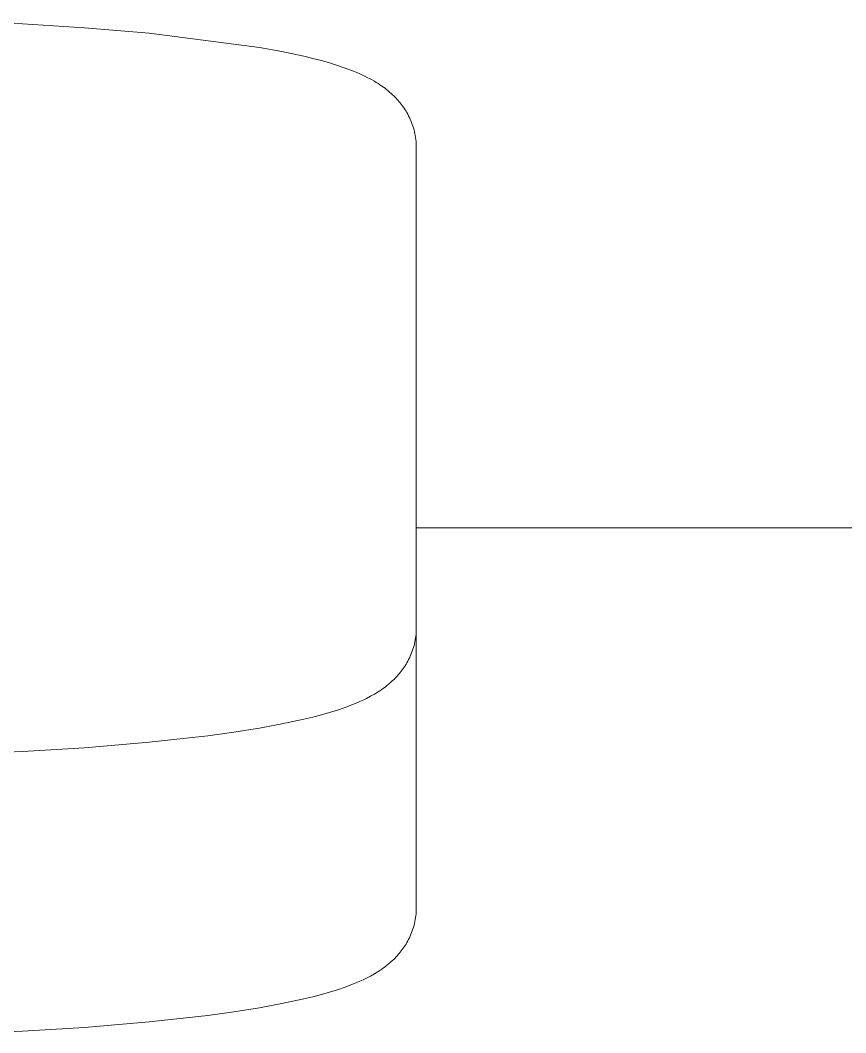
# Model space of a CAD drawing. Header units: inches. Extents: x -4 to 147, y -1 to 99.
# Drawn here: x 13.367 to 14.461, y 90.587 to 91.928 of the extents above; entities that cross this region are included whole.
import ezdxf

# ---------------------------------------------------------------- set-up
doc = ezdxf.new("R2010")
doc.units = ezdxf.units.IN
doc.layers.add('ZANO_R', color=7, linetype='Continuous', lineweight=0)

msp = doc.modelspace()

# ---------------------------------------------------------------- linework, layer by layer
at = {"layer": 'ZANO_R'}
for p, q in [((13.23755, 91.92771), (13.37023, 91.92277)), ((13.37023, 91.92277), (13.45267, 91.91776)), ((13.45267, 91.91776), (13.53828, 91.91063)), ((13.53828, 91.91063), (13.68446, 91.89178)), ((13.68446, 91.89178), (13.71391, 91.88637)), ((13.71391, 91.88637), (13.74318, 91.88008)), ((13.74318, 91.88008), (13.75507, 91.8772)), ((13.75507, 91.8772), (13.76642, 91.87423)), ((13.76642, 91.87423), (13.7773, 91.87113)), ((13.7773, 91.87113), (13.78775, 91.86789)), ((13.78775, 91.86789), (13.79789, 91.86445)), ((13.79789, 91.86445), (13.8077, 91.86077)), ((13.8077, 91.86077), (13.81248, 91.85882)), ((13.81248, 91.85882), (13.8172, 91.85679)), ((13.8172, 91.85679), (13.82184, 91.85466)), ((13.82184, 91.85466), (13.82641, 91.85244)), ((13.82641, 91.85244), (13.83196, 91.84954)), ((13.83196, 91.84954), (13.8366, 91.84693)), ((13.8366, 91.84693), (13.83911, 91.84543)), ((13.83911, 91.84543), (13.84159, 91.84389)), ((13.84159, 91.84389), (13.84404, 91.84229)), ((13.84404, 91.84229), (13.84646, 91.84065)), ((13.84646, 91.84065), (13.8486, 91.83913)), ((13.8486, 91.83913), (13.85072, 91.83757)), ((13.85072, 91.83757), (13.8528, 91.83597)), ((13.8528, 91.83597), (13.85484, 91.83433)), ((13.85484, 91.83433), (13.85685, 91.83264)), ((13.85685, 91.83264), (13.85883, 91.83091)), ((13.85883, 91.83091), (13.86076, 91.82914)), ((13.86076, 91.82914), (13.86265, 91.82732)), ((13.86265, 91.82732), (13.86546, 91.82446)), ((13.86546, 91.82446), (13.86685, 91.82296)), ((13.86685, 91.82296), (13.86823, 91.82143)), ((13.86823, 91.82143), (13.86959, 91.81985)), ((13.86959, 91.81985), (13.87094, 91.81822)), ((13.87094, 91.81822), (13.87227, 91.81654)), ((13.87227, 91.81654), (13.87357, 91.81481)), ((13.87357, 91.81481), (13.87486, 91.81304)), ((13.87486, 91.81304), (13.87612, 91.81121)), ((13.87612, 91.81121), (13.87736, 91.80932)), ((13.87736, 91.80932), (13.87856, 91.80738)), ((13.87856, 91.80738), (13.87974, 91.80538)), ((13.87974, 91.80538), (13.88089, 91.80333)), ((13.88089, 91.80333), (13.882, 91.80121)), ((13.882, 91.80121), (13.88308, 91.79903)), ((13.88308, 91.79903), (13.88412, 91.79679)), ((13.88412, 91.79679), (13.88511, 91.79452)), ((13.88511, 91.79452), (13.88603, 91.79221)), ((13.88603, 91.79221), (13.8869, 91.78986)), ((13.8869, 91.78986), (13.88771, 91.78748)), ((13.88771, 91.78748), (13.88846, 91.78507)), ((13.88846, 91.78507), (13.88915, 91.78263)), ((13.88915, 91.78263), (13.88977, 91.78016)), ((13.88977, 91.78016), (13.89032, 91.77765)), ((13.89032, 91.77765), (13.8908, 91.77512)), ((13.8908, 91.77512), (13.89122, 91.77256)), ((13.89122, 91.77256), (13.89156, 91.76997)), ((13.89156, 91.76997), (13.89183, 91.76735)), ((13.89183, 91.76735), (13.89202, 91.76471)), ((13.89202, 91.76471), (13.89214, 91.76205)), ((13.89214, 91.76205), (13.89218, 91.75936)), ((13.89218, 91.75933), (13.89218, 91.1737)), ((15.46805, 91.25585), (13.89218, 91.25585)), ((13.89218, 91.1737), (13.89218, 91.17355)), ((13.89218, 91.17355), (13.89218, 91.12301)), ((13.89214, 91.1203), (13.89202, 91.11763)), ((13.89218, 91.12299), (13.89214, 91.1203)), ((13.89218, 91.12301), (13.89218, 90.80338)), ((13.89032, 91.1047), (13.88977, 91.10219)), ((13.8908, 91.10723), (13.89032, 91.1047)), ((13.89122, 91.10979), (13.8908, 91.10723)), ((13.89156, 91.11238), (13.89122, 91.10979)), ((13.89183, 91.11499), (13.89156, 91.11238)), ((13.89202, 91.11763), (13.89183, 91.11499)), ((13.8869, 91.09249), (13.88603, 91.09014)), ((13.88771, 91.09486), (13.8869, 91.09249)), ((13.88846, 91.09728), (13.88771, 91.09486)), ((13.88915, 91.09972), (13.88846, 91.09728)), ((13.88977, 91.10219), (13.88915, 91.09972)), ((13.88089, 91.07902), (13.87974, 91.07696)), ((13.882, 91.08114), (13.88089, 91.07902)), ((13.88308, 91.08331), (13.882, 91.08114)), ((13.88412, 91.08555), (13.88308, 91.08331)), ((13.88511, 91.08783), (13.88412, 91.08555)), ((13.88603, 91.09014), (13.88511, 91.08783)), ((13.87227, 91.06581), (13.87094, 91.06413)), ((13.87357, 91.06753), (13.87227, 91.06581)), ((13.87486, 91.06931), (13.87357, 91.06753)), ((13.87612, 91.07114), (13.87486, 91.06931)), ((13.87736, 91.07302), (13.87612, 91.07114)), ((13.87856, 91.07496), (13.87736, 91.07302)), ((13.87974, 91.07696), (13.87856, 91.07496)), ((13.85906, 91.05164), (13.85705, 91.04987)), ((13.86087, 91.05332), (13.85906, 91.05164)), ((13.86265, 91.05503), (13.86087, 91.05332)), ((13.86406, 91.05644), (13.86265, 91.05503)), ((13.86546, 91.05789), (13.86406, 91.05644)), ((13.86685, 91.05938), (13.86546, 91.05789)), ((13.86823, 91.06092), (13.86685, 91.05938)), ((13.86959, 91.0625), (13.86823, 91.06092)), ((13.87094, 91.06413), (13.86959, 91.0625)), ((13.84161, 91.03847), (13.83914, 91.03693)), ((13.84405, 91.04006), (13.84161, 91.03847)), ((13.84646, 91.04169), (13.84405, 91.04006)), ((13.84865, 91.04324), (13.84646, 91.04169)), ((13.8508, 91.04483), (13.84865, 91.04324)), ((13.85292, 91.04647), (13.8508, 91.04483)), ((13.855, 91.04815), (13.85292, 91.04647)), ((13.85705, 91.04987), (13.855, 91.04815)), ((13.8172, 91.02556), (13.81248, 91.02353)), ((13.82184, 91.02768), (13.8172, 91.02556)), ((13.82641, 91.0299), (13.82184, 91.02768)), ((13.83157, 91.03259), (13.82641, 91.0299)), ((13.83665, 91.03544), (13.83157, 91.03259)), ((13.83914, 91.03693), (13.83665, 91.03544)), ((13.7773, 91.01121), (13.76642, 91.00812)), ((13.78775, 91.01446), (13.7773, 91.01121)), ((13.79789, 91.0179), (13.78775, 91.01446)), ((13.8077, 91.02158), (13.79789, 91.0179)), ((13.81248, 91.02353), (13.8077, 91.02158)), ((13.74318, 91.00226), (13.71391, 90.99598)), ((13.75507, 91.00514), (13.74318, 91.00226)), ((13.76642, 91.00812), (13.75507, 91.00514)), ((13.65025, 90.98513), (13.61593, 90.98041)), ((13.68446, 90.99057), (13.65025, 90.98513)), ((13.71391, 90.99598), (13.68446, 90.99057)), ((13.53828, 90.97172), (13.45267, 90.96459)), ((13.61593, 90.98041), (13.53828, 90.97172)), ((13.37023, 90.95958), (13.32453, 90.95747)), ((13.45267, 90.96459), (13.37023, 90.95958)), ((13.89218, 90.80338), (13.89218, 90.80323)), ((13.89218, 90.80323), (13.89218, 90.7527)), ((13.89183, 90.74468), (13.89156, 90.74206)), ((13.89202, 90.74732), (13.89183, 90.74468)), ((13.89214, 90.74998), (13.89202, 90.74732)), ((13.89218, 90.75267), (13.89214, 90.74998)), ((13.88915, 90.7294), (13.88846, 90.72696)), ((13.88977, 90.73187), (13.88915, 90.7294)), ((13.89032, 90.73438), (13.88977, 90.73187)), ((13.8908, 90.73691), (13.89032, 90.73438)), ((13.89122, 90.73947), (13.8908, 90.73691)), ((13.89156, 90.74206), (13.89122, 90.73947)), ((13.88511, 90.71751), (13.88412, 90.71524)), ((13.88603, 90.71982), (13.88511, 90.71751)), ((13.8869, 90.72217), (13.88603, 90.71982)), ((13.88771, 90.72455), (13.8869, 90.72217)), ((13.88846, 90.72696), (13.88771, 90.72455)), ((13.87736, 90.70271), (13.87612, 90.70082)), ((13.87856, 90.70465), (13.87736, 90.70271)), ((13.87974, 90.70665), (13.87856, 90.70465)), ((13.88089, 90.7087), (13.87974, 90.70665)), ((13.882, 90.71082), (13.88089, 90.7087)), ((13.88308, 90.713), (13.882, 90.71082)), ((13.88412, 90.71524), (13.88308, 90.713)), ((13.86685, 90.68906), (13.86546, 90.68757)), ((13.86823, 90.6906), (13.86685, 90.68906)), ((13.86959, 90.69218), (13.86823, 90.6906)), ((13.87094, 90.69381), (13.86959, 90.69218)), ((13.87227, 90.69549), (13.87094, 90.69381)), ((13.87357, 90.69721), (13.87227, 90.69549)), ((13.87486, 90.69899), (13.87357, 90.69721)), ((13.87612, 90.70082), (13.87486, 90.69899)), ((13.85292, 90.67615), (13.8508, 90.67452)), ((13.855, 90.67783), (13.85292, 90.67615)), ((13.85705, 90.67956), (13.855, 90.67783)), ((13.85906, 90.68132), (13.85705, 90.67956)), ((13.86087, 90.683), (13.85906, 90.68132)), ((13.86265, 90.68471), (13.86087, 90.683)), ((13.86406, 90.68612), (13.86265, 90.68471)), ((13.86546, 90.68757), (13.86406, 90.68612)), ((13.83157, 90.66227), (13.82641, 90.65959)), ((13.83665, 90.66513), (13.83157, 90.66227)), ((13.83914, 90.66662), (13.83665, 90.66513)), ((13.84161, 90.66816), (13.83914, 90.66662)), ((13.84405, 90.66974), (13.84161, 90.66816)), ((13.84646, 90.67138), (13.84405, 90.66974)), ((13.84865, 90.67293), (13.84646, 90.67138)), ((13.8508, 90.67452), (13.84865, 90.67293)), ((13.8077, 90.65126), (13.79789, 90.64758)), ((13.81248, 90.65321), (13.8077, 90.65126)), ((13.8172, 90.65524), (13.81248, 90.65321)), ((13.82184, 90.65737), (13.8172, 90.65524)), ((13.82641, 90.65959), (13.82184, 90.65737)), ((13.76642, 90.6378), (13.75507, 90.63483)), ((13.7773, 90.6409), (13.76642, 90.6378)), ((13.78775, 90.64414), (13.7773, 90.6409)), ((13.79789, 90.64758), (13.78775, 90.64414)), ((13.71391, 90.62566), (13.68446, 90.62025)), ((13.74318, 90.63195), (13.71391, 90.62566)), ((13.75507, 90.63483), (13.74318, 90.63195)), ((13.61593, 90.61009), (13.53828, 90.6014)), ((13.65025, 90.61482), (13.61593, 90.61009)), ((13.68446, 90.62025), (13.65025, 90.61482)), ((13.53828, 90.6014), (13.45267, 90.59427)), ((13.37023, 90.58926), (13.32453, 90.58715)), ((13.45267, 90.59427), (13.37023, 90.58926))]:
    msp.add_line(p, q, dxfattribs=at)

doc.saveas('drawing.dxf')
